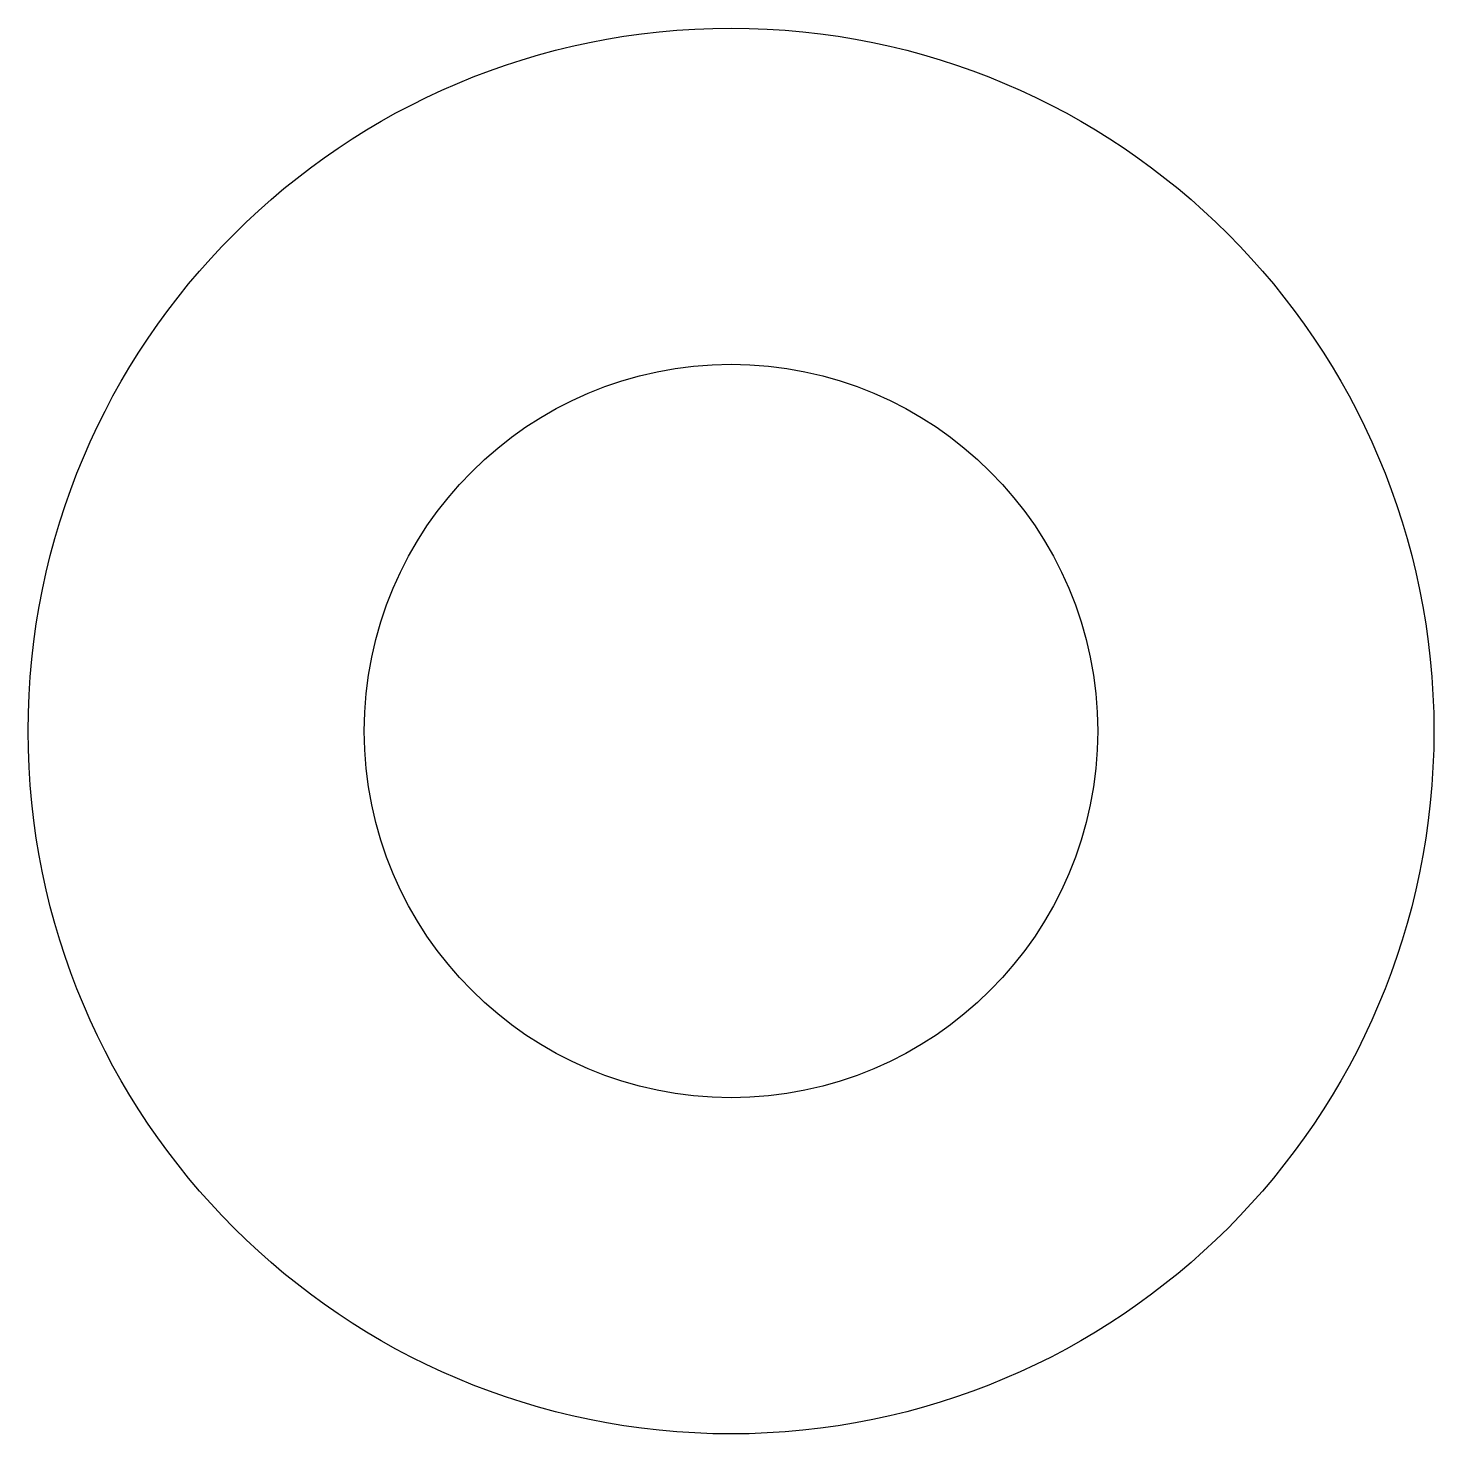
# Model space of a CAD drawing. Extents: x 377.8 to 400.8, y 207.7 to 230.7.
import ezdxf

# ---------------------------------------------------------------- set-up
doc = ezdxf.new("R2010")
doc.units = 0
doc.layers.add('ANA', color=220, linetype='CONTINUOUS')

msp = doc.modelspace()

# ---------------------------------------------------------------- linework, layer by layer
at = {"layer": 'ANA', "color": 0}
for radius in [11.5, 6]:
    msp.add_circle((389.287, 219.217), radius, dxfattribs=at)

doc.saveas('drawing.dxf')
